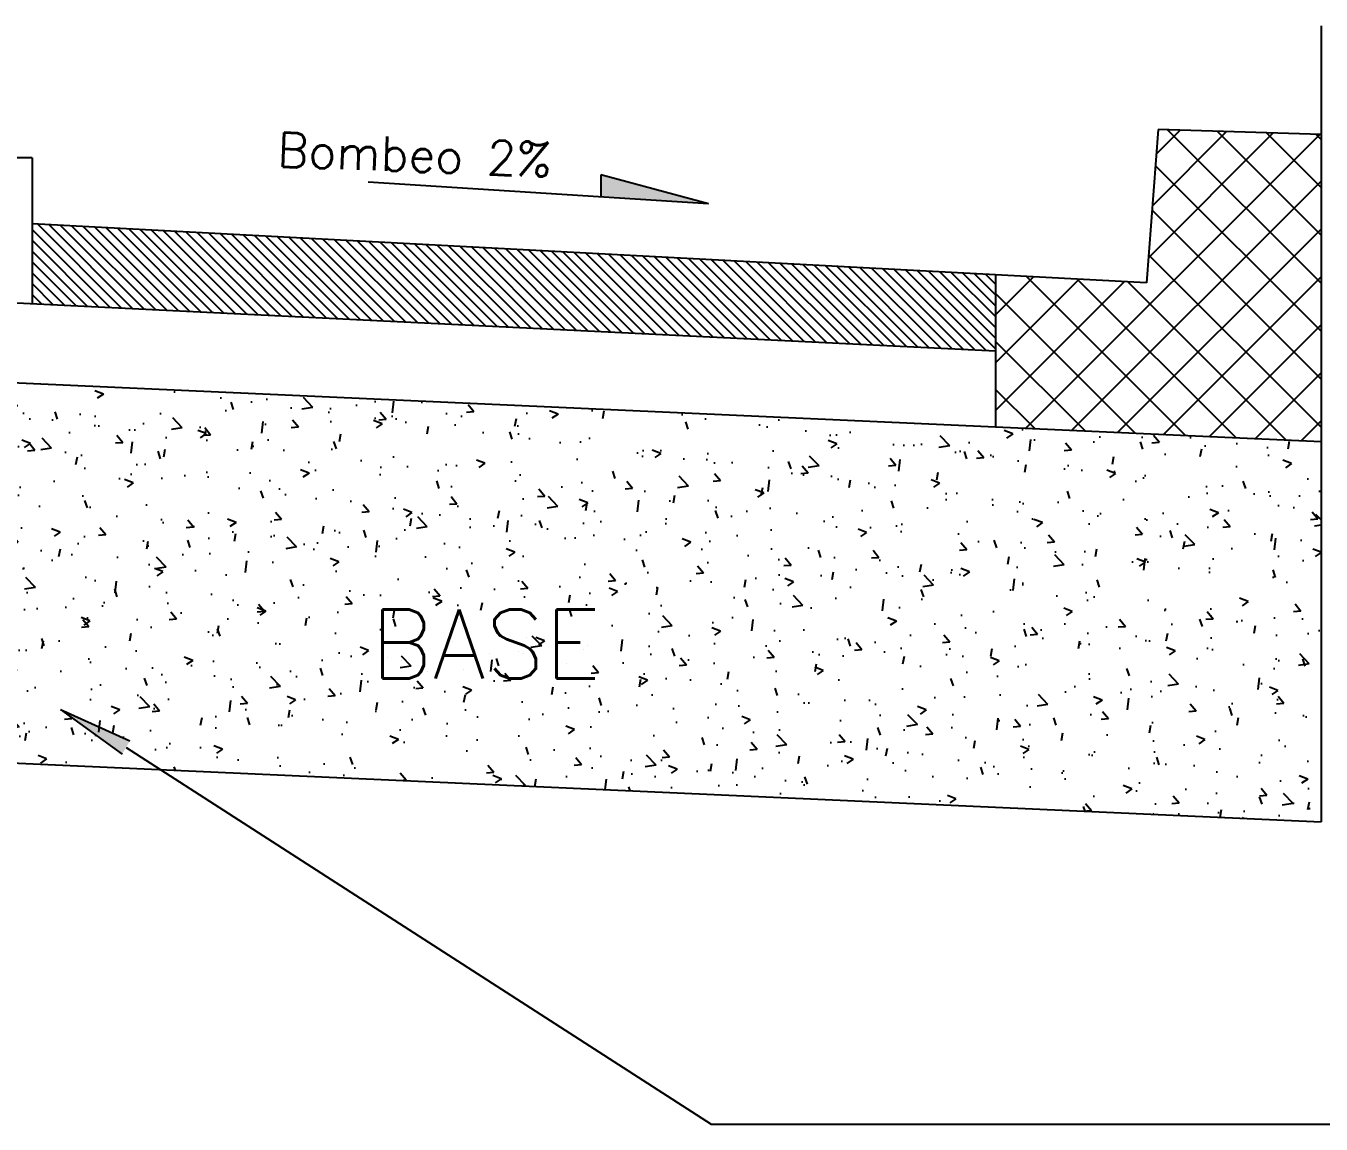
# Model space of a CAD drawing. Header units: millimetres. Extents: x 604786 to 1211550, y 1310999 to 2622648.
# Drawn here: x 605905.45 to 605926.95, y 1311220.62 to 1311238.85 of the extents above; entities that cross this region are included whole.
import ezdxf

# ---------------------------------------------------------------- set-up
doc = ezdxf.new("R2010")
doc.units = ezdxf.units.MM
doc.layers.add('acera', color=8, linetype='Continuous')
doc.layers.add('datos y tabla de areas', color=170, linetype='Continuous')
doc.styles.add('ROMANS', font='ROMANS', dxfattribs={"height": 0.2})

msp = doc.modelspace()

# ---------------------------------------------------------------- hatches: boundary and pattern name
h = msp.add_hatch()
h.set_pattern_fill('ANSI31', color=8, scale=1.016123, style=0)
h.set_pattern_definition([(135, (888636.76866, 768829.36307), (0.08981343563, 0.08981343563), [])])
h.paths.add_polyline_path([(605905.551, 1311235.569), (605921.547, 1311234.721), (605921.547, 1311233.455), (605905.551, 1311234.239)])
at = {"layer": 'acera'}
for points in [[(605916.782, 1311235.899), (605914.993, 1311236.378), (605914.993, 1311236.012)], [(605907.047, 1311226.761), (605907.175, 1311226.98), (605906.026, 1311227.502)]]:
    msp.add_hatch(color=7, dxfattribs=at).paths.add_polyline_path(points)
at = {"layer": 'acera', "true_color": 0xe3e3e3}
h = msp.add_hatch(dxfattribs=at)
h.set_pattern_fill('AR-CONC', color=254, scale=0.203225, style=0)
h.set_pattern_definition([(130, (1048610.4059, 465372.0801), (-1.4576491801, -0.1275277791), [0.1524184545, -1.6766029995]), (185, (1048610.4059, 465372.0801), (0.281976851, 1.5286395), [0.1219347636, -1.3412823996]), (79.5486, (1048610.2844, 465372.0695), (-1.1756734117, 1.401110793), [0.12953575, -1.4248932946]), (133.8158, (1048610.4059, 465372.4866), (-2.1688964162, -0.3363753647), [0.228627682, -2.5149044993]), (83.3644, (1048610.2251, 465372.4586), (-1.899464601, 1.979647205), [0.194303631, -2.1373396005]), (188.8158, (1048610.4059, 465372.4866), (-1.8994630555, 1.9796486887), [0.1829021454, -2.0119235994]), (159, (1048610.2026, 465372.385), (-1.2130620049, -0.8182206542), [0.1524184545, -1.6766029995]), (214, (1048610.2026, 465372.385), (-0.4944766246, 1.473683322), [0.1219347636, -1.3412823996]), (108.5486, (1048610.1015, 465372.3168), (-1.7075391265, 0.6554613312), [0.12953575, -1.4248932946]), (142.5, (1048610.40586, 465372.08014), (-0.02471181806, 0.67652222286), [0, -1.32502443114, 0, -1.3616048602, 0, -1.3463630148]), (172.5, (1048610.40586, 465372.0801), (-0.534622031, 0.8015416475), [0, -0.7763179949, 0, -1.29454074024, 0, -0.51314213016]), (212.5, (1048610.85905, 465372.08014), (-1.08485854267, -0.04583704922), [0, -0.508061515, 0, -1.5851519268, 0, -2.1033746721]), (222.5, (1048611.0623, 465372.0801), (-1.1851777949, 0.2034379559), [0, -0.6604799695, 0, -1.0527034591, 0, -1.4937008541])])
h.paths.add_polyline_path([(605926.953, 1311231.946), (605926.953, 1311225.637), (605899.924, 1311226.854), (605899.924, 1311233.163)])

# ---------------------------------------------------------------- linework, layer by layer
msp.add_line((605899.924, 1311226.854), (605926.953, 1311225.637))
at = {"layer": 'acera', "color": 7}
for p, q in [((605905.551, 1311236.661), (605905.101, 1311236.661)), ((605905.551, 1311236.661), (605905.551, 1311234.239)), ((605916.782, 1311235.899), (605911.13, 1311236.256)), ((605916.782, 1311235.899), (605914.993, 1311236.378)), ((605914.993, 1311236.378), (605914.993, 1311236.012)), ((605899.924, 1311234.515), (605921.547, 1311233.455)), ((605926.953, 1311231.946), (605926.953, 1311225.637)), ((605906.026, 1311227.502), (605907.175, 1311226.98)), ((605906.026, 1311227.502), (605907.047, 1311226.761)), ((605907.111, 1311226.871), (605916.828, 1311220.617)), ((605916.828, 1311220.617), (605928.284, 1311220.617))]:
    msp.add_line(p, q, dxfattribs=at)
at = {"layer": 'datos y tabla de areas', "color": 0}
for p, q in [((605926.953, 1311238.853), (605926.953, 1311231.946)), ((605922.047, 1311232.167), (605926.932, 1311237.052)), ((605924.25, 1311237.132), (605924.054, 1311234.588)), ((605924.086, 1311235.002), (605926.159, 1311237.075)), ((605924.153, 1311235.865), (605925.385, 1311237.098)), ((605924.219, 1311236.728), (605924.612, 1311237.121)), ((605926.953, 1311237.051), (605924.25, 1311237.132)), ((605926.953, 1311234.58), (605924.405, 1311237.127)), ((605926.953, 1311235.376), (605925.226, 1311237.103)), ((605926.953, 1311236.172), (605926.047, 1311237.078)), ((605926.953, 1311236.969), (605926.868, 1311237.054)), ((605926.953, 1311233.783), (605924.204, 1311236.532)), ((605922.809, 1311232.133), (605926.953, 1311236.277)), ((605926.953, 1311232.987), (605924.147, 1311235.793)), ((605924.054, 1311234.588), (605905.551, 1311235.569)), ((605923.571, 1311232.099), (605926.953, 1311235.48)), ((605926.953, 1311232.191), (605924.09, 1311235.054)), ((605921.547, 1311234.721), (605921.547, 1311232.19)), ((605921.547, 1311234.056), (605922.178, 1311234.687)), ((605924.707, 1311232.047), (605922.061, 1311234.694)), ((605924.333, 1311232.064), (605926.953, 1311234.684)), ((605921.547, 1311233.26), (605922.935, 1311234.647)), ((605921.547, 1311232.464), (605923.691, 1311234.607)), ((605925.541, 1311232.01), (605922.902, 1311234.649)), ((605926.375, 1311231.972), (605923.743, 1311234.604)), ((605923.873, 1311232.085), (605921.547, 1311234.411)), ((605925.095, 1311232.03), (605926.953, 1311233.888)), ((605923.039, 1311232.123), (605921.547, 1311233.615)), ((605926.953, 1311231.946), (605899.924, 1311233.163)), ((605925.857, 1311231.996), (605926.953, 1311233.091)), ((605922.206, 1311232.16), (605921.547, 1311232.818)), ((605926.62, 1311231.961), (605926.953, 1311232.295))]:
    msp.add_line(p, q, dxfattribs=at)

# ---------------------------------------------------------------- texts
at = {"style": 'ROMANS'}
msp.add_text('Bombeo 2%%%', height=0.57157, rotation=357.8748, dxfattribs=at).set_placement((605909.617, 1311236.515))
at = {"color": 7, "style": 'ROMANS'}
msp.add_text('BASE', height=1.1431, dxfattribs=at).set_placement((605911.173, 1311228.018))

doc.saveas('drawing.dxf')
